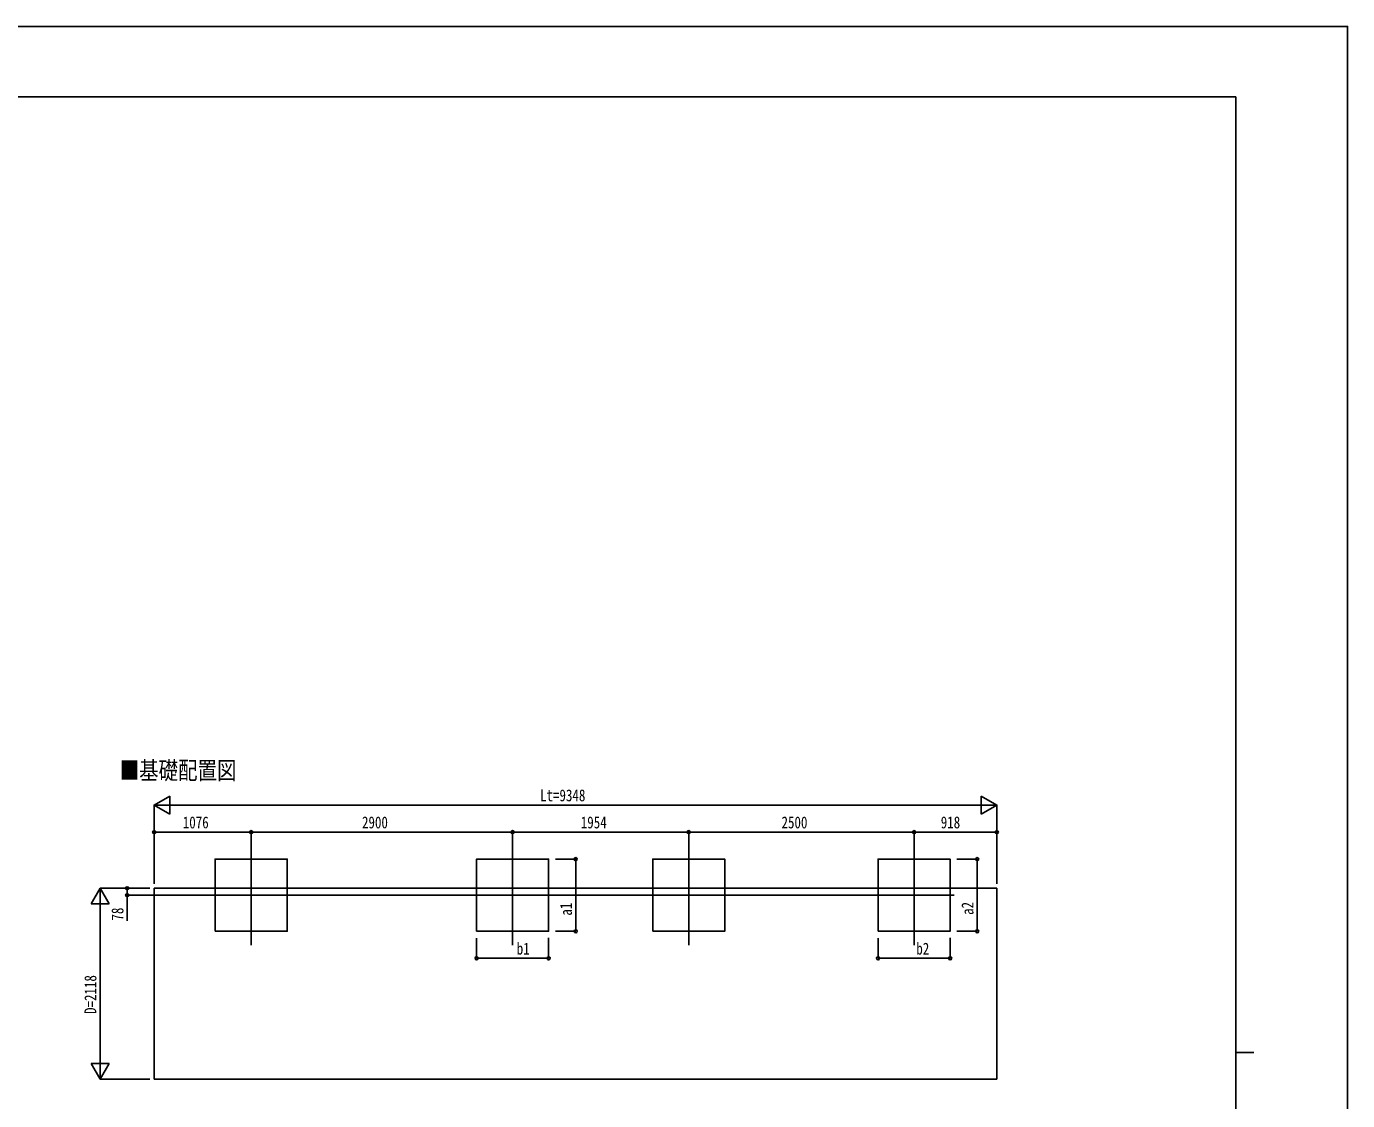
# Model space of a CAD drawing. Units: millimetres, scale not verified. Extents: x -16832 to 16820, y -11892 to 11880.
# Drawn here: x 2164 to 16820, y -34 to 11880 of the extents above; entities that cross this region are included whole.
import ezdxf
from ezdxf.enums import TextEntityAlignment as Align

# ---------------------------------------------------------------- set-up
doc = ezdxf.new("R2010")
doc.units = ezdxf.units.MM
doc.header["$LTSCALE"] = 50
for name, color, linetype in [('0-2_USER1', 3, 'Continuous'), ('0-4_YKK_12', 2, 'Continuous'), ('0-6_YKK_A1', 4, 'Continuous'), ('0-7_YKK_D', 6, 'Continuous'), ('0-8_YKK_ZWAK', 7, 'Continuous')]:
    doc.layers.add(name, color=color, linetype=linetype)
doc.styles.add('ＭＳ ゴシック', font='')
doc.styles.get('ＭＳ ゴシック').set_extended_font_data('MS Gothic')

msp = doc.modelspace()

# ---------------------------------------------------------------- linework, layer by layer
at = {"layer": '0-4_YKK_12'}
for p, q in [((4657.28, 2683.68), (4657.28, 1688.51)), ((7557.28, 2683.68), (7557.28, 1688.51)), ((9511.28, 2683.68), (9511.28, 1688.51)), ((12011.28, 2683.68), (12011.28, 1688.51)), ((4211.84, 2243.6), (12457.42, 2243.6))]:
    msp.add_line(p, q, dxfattribs=at)
at = {"layer": '0-6_YKK_A1'}
for p, q in [((3581.28, 2321.4), (12929.28, 2321.4)), ((3581.28, 2321.4), (3581.28, 203.4)), ((12929.28, 2321.4), (12929.28, 203.4)), ((12929.28, 203.4), (3581.28, 203.4))]:
    msp.add_line(p, q, dxfattribs=at)
for points in [[(4257.28, 1843.6), (5057.28, 1843.6), (5057.28, 2643.6), (4257.28, 2643.6)], [(7157.28, 1843.6), (7957.28, 1843.6), (7957.28, 2643.6), (7157.28, 2643.6)], [(9111.28, 1843.6), (9911.28, 1843.6), (9911.28, 2643.6), (9111.28, 2643.6)], [(11611.28, 1843.6), (12411.28, 1843.6), (12411.28, 2643.6), (11611.28, 2643.6)]]:
    msp.add_lwpolyline(points, close=True, dxfattribs=at)
at = {"layer": '0-7_YKK_D'}
for p, q in [((3581.28, 3243.6), (3754.48, 3343.6)), ((3581.28, 2371.4), (3581.28, 3244.6)), ((3581.28, 3243.6), (3754.48, 3143.6)), ((3581.28, 3243.6), (3927.69, 3243.6)), ((3754.48, 3143.6), (3754.48, 3343.6)), ((3781.28, 3243.6), (12729.28, 3243.6)), ((12929.28, 3243.6), (12582.87, 3243.6)), ((12929.28, 3243.6), (12756.07, 3343.6)), ((12756.07, 3343.6), (12756.07, 3143.6)), ((12929.28, 3243.6), (12756.07, 3143.6)), ((12929.28, 2371.4), (12929.28, 3244.6)), ((3581.28, 2371.4), (3581.28, 2944.6)), ((4657.28, 2943.6), (3581.28, 2943.6)), ((4657.28, 2683.68), (4657.28, 2944.6)), ((4657.28, 2683.68), (4657.28, 2944.6)), ((4657.28, 2943.6), (7557.28, 2943.6)), ((7557.28, 2683.68), (7557.28, 2944.6)), ((7557.28, 2683.68), (7557.28, 2944.6)), ((7557.28, 2943.6), (9511.28, 2943.6)), ((9511.28, 2683.68), (9511.28, 2944.6)), ((9511.28, 2683.68), (9511.28, 2944.6)), ((9511.28, 2943.6), (12011.28, 2943.6)), ((12011.28, 2683.68), (12011.28, 2944.6)), ((12011.28, 2683.68), (12011.28, 2944.6)), ((12011.28, 2943.6), (12929.28, 2943.6)), ((12929.28, 2371.4), (12929.28, 2944.6)), ((8032.28, 2643.6), (8258.28, 2643.6)), ((8257.28, 1843.6), (8257.28, 2643.6)), ((12486.28, 2643.6), (12712.28, 2643.6)), ((12711.28, 1843.6), (12711.28, 2643.6)), ((2981.28, 2321.4), (2881.28, 2148.19)), ((3531.28, 2321.4), (2980.28, 2321.4)), ((2981.28, 2321.4), (3081.28, 2148.19)), ((2981.28, 2321.4), (2981.28, 1974.99)), ((3531.28, 2321.4), (3280.28, 2321.4)), ((4211.84, 2243.6), (3280.28, 2243.6)), ((2881.28, 2148.19), (3081.28, 2148.19)), ((2981.28, 403.4), (2981.28, 2121.4)), ((7157.28, 1768.6), (7157.28, 1542.6)), ((7957.28, 1769.58), (7957.28, 1542.6)), ((8032.28, 1843.6), (8258.28, 1843.6)), ((11611.28, 1768.6), (11611.28, 1542.6)), ((12411.28, 1769.58), (12411.28, 1542.6)), ((12486.28, 1843.6), (12712.28, 1843.6)), ((7157.28, 1543.6), (7957.28, 1543.6)), ((11611.28, 1543.6), (12411.28, 1543.6)), ((2981.28, 203.4), (2981.28, 549.81)), ((2981.28, 203.4), (2881.28, 376.6)), ((3081.28, 376.6), (2881.28, 376.6)), ((2981.28, 203.4), (3081.28, 376.6)), ((3531.28, 203.4), (2980.28, 203.4))]:
    msp.add_line(p, q, dxfattribs=at)
msp.add_lwpolyline([(3281.28, 2321.4), (3281.28, 2243.6), (3281.28, 1960.4)], dxfattribs=at)
for centre in [(3581.28, 2943.6), (4657.28, 2943.6), (4657.28, 2943.6), (7557.28, 2943.6), (7557.28, 2943.6), (9511.28, 2943.6), (9511.28, 2943.6), (12011.28, 2943.6), (12011.28, 2943.6), (12929.28, 2943.6), (8257.28, 2643.6), (12711.28, 2643.6), (3281.28, 2321.4), (3281.28, 2243.6), (8257.28, 1843.6), (12711.28, 1843.6), (7157.28, 1543.6), (7957.28, 1543.6), (11611.28, 1543.6), (12411.28, 1543.6)]:
    msp.add_circle(centre, 17, dxfattribs=at)
at = {"layer": '0-8_YKK_ZWAK'}
for p, q in [((15580.08, 11100), (-15619.92, 11100)), ((15580.08, 11100), (15580.08, -10100)), ((15580.08, 500), (15780.08, 500))]:
    msp.add_line(p, q, dxfattribs=at)
msp.add_lwpolyline([(-16820, -11880), (16820, -11880), (16820, 11880), (-16820, 11880)], close=True, dxfattribs=at)

# ---------------------------------------------------------------- texts
at = {"layer": '0-2_USER1', "style": 'ＭＳ ゴシック', "width": 0.8}
msp.add_text('■基礎配置図', height=197.9, dxfattribs=at).set_placement((3198.2, 3470), align=Align.BOTTOM_LEFT)
at = {"layer": '0-7_YKK_D', "style": 'ＭＳ ゴシック', "width": 0.8}
for s, p in [('Lt=9348', (7861.68, 3245.6)), ('1076', (3898.48, 2945.6)), ('2900', (5886.48, 2945.6)), ('1954', (8313.48, 2945.6)), ('2500', (10540.48, 2945.6)), ('918', (12307.08, 2945.6)), ('b1', (7603.18, 1545.6)), ('b2', (12035.68, 1545.6))]:
    msp.add_text(s, height=132, dxfattribs=at).set_placement(p, align=Align.BOTTOM_LEFT)
for s, p in [('78', (3279.28, 1962.4)), ('a1', (8255.28, 2017.13)), ('a2', (12709.28, 2025.06)), ('D=2118', (2979.28, 926.4))]:
    msp.add_text(s, height=132, rotation=90, dxfattribs=at).set_placement(p, align=Align.BOTTOM_LEFT)

doc.saveas('drawing.dxf')
